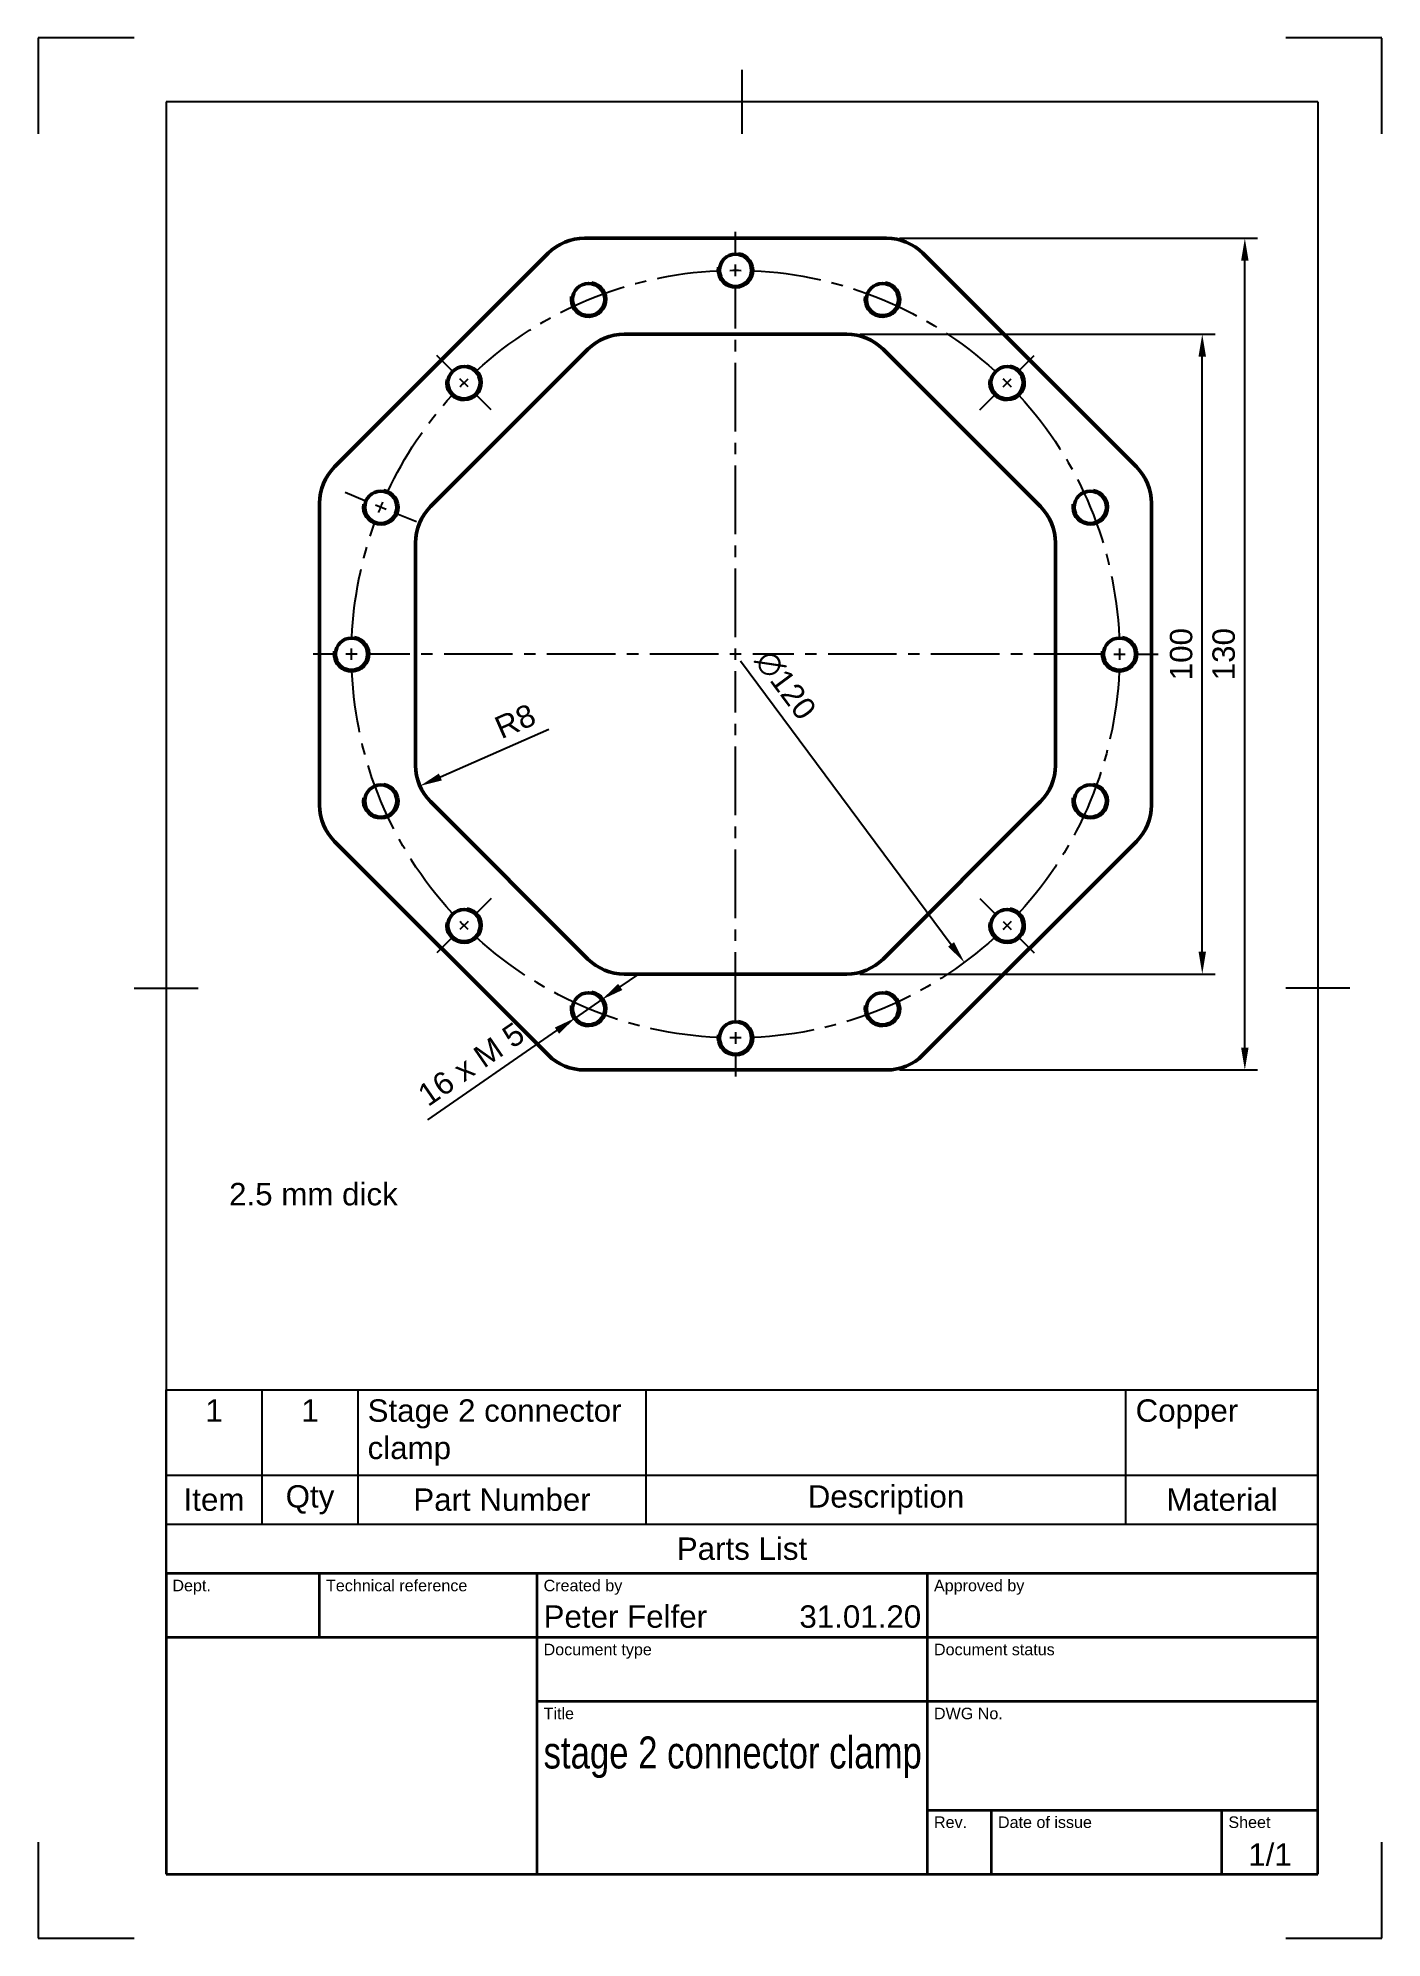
# Model space of a CAD drawing. Header units: millimetres. Extents: x 0 to 210, y 0 to 297.
import ezdxf
from ezdxf.enums import TextEntityAlignment as Align

# ---------------------------------------------------------------- set-up
doc = ezdxf.new("R2010")
doc.units = ezdxf.units.MM
doc.header["$LTSCALE"] = 0.75
doc.linetypes.add('CENTER2', pattern=[28.575, 19.05, -3.175, 3.175, -3.175])
for name, color, linetype, lineweight in [('Border', 7, 'Continuous', 25), ('FD_Dimensions', 7, 'Continuous', 25), ('Notes', 7, 'Continuous', 25), ('Parts Lists', 7, 'Continuous', 25), ('Smart Centers', 7, 'CENTER2', 25), ('TitleBlock', 7, 'Continuous', 35), ('Visible', 7, 'Continuous', 50), ('Visible Narrow', 7, 'Continuous', 25)]:
    doc.layers.add(name, color=color, linetype=linetype, lineweight=lineweight)
doc.styles.add('FusionTitle', font='')
doc.styles.get("Standard").update_dxf_attribs({"font": 'arial.ttf'})
doc.styles.get('FusionTitle').set_extended_font_data('Arial Unicode MS')
doc.dimstyles.new('Dim-ISO-25', dxfattribs={"dimtxt": 3.5, "dimasz": 3.5, "dimexe": 2, "dimexo": 2, "dimgap": 1.5, "dimtad": 1, "dimzin": 12, "dimdsep": 46, "dimtxsty": 'Standard', "dimcen": 0, "dimazin": 3, "dimtp": 0.1, "dimtm": 0.1, "dimtfac": 0.714, "dimtmove": 0, "dimatfit": 3, "dimfxl": 1, "dimtzin": 12, "dimarcsym": 0})

# ---------------------------------------------------------------- blocks, each defined once
blk = doc.blocks.new('ISO_A4(P)_SHEET')
at = {"layer": 'Border'}
for p, q in [((15, 297), (0, 297)), ((0, 297), (0, 282)), ((210, 297), (195, 297)), ((210, 282), (210, 297)), ((110, 292), (110, 282)), ((200, 287), (20, 287)), ((20, 287), (20, 10)), ((200, 287), (200, 10)), ((15, 148.5), (25, 148.5)), ((205, 148.5), (195, 148.5)), ((0, 15), (0, 0)), ((210, 0), (210, 15)), ((20, 10), (200, 10)), ((0, 0), (15, 0)), ((195, 0), (210, 0))]:
    blk.add_line(p, q, dxfattribs=at)
blk = doc.blocks.new('ISO_TITLEBLOCK')
at = {"layer": 'TitleBlock'}
for p, q in [((0, 47), (-180, 47)), ((-180, 47), (-180, 0)), ((-156, 37), (-156, 47)), ((-122, 0), (-122, 47)), ((-61, 0), (-61, 47)), ((0, 0), (0, 47)), ((-180, 37), (0, 37)), ((-122, 27), (0, 27)), ((-61, 10), (0, 10)), ((-51, 0), (-51, 10)), ((-15, 0), (-15, 10)), ((-180, 0), (0, 0))]:
    blk.add_line(p, q, dxfattribs=at)
at = {"layer": 'TitleBlock', "style": 'FusionTitle'}
for s, p in [('Dept.', (-179, 46)), ('Technical reference', (-155, 46)), ('Created by', (-121, 46)), ('Approved by', (-60, 46)), ('Document type', (-121, 36)), ('Document status', (-60, 36)), ('Title', (-121, 26)), ('DWG No.', (-60, 26)), ('Rev.', (-60, 9)), ('Date of issue', (-50, 9)), ('Sheet', (-14, 9))]:
    blk.add_text(s, height=1.8, dxfattribs=at).set_placement(p, align=Align.TOP_LEFT)
for tag, p, height in [('DEPT', (-179, 38.5), 3.5), ('TECHNICAL_REFERENCE', (-155, 38.5), 3.5), ('CREATED_BY', (-121, 38.5), 3.5), ('APPROVED_BY', (-60, 38.5), 3.5), ('DOCUMENT_TYPE', (-121, 28.5), 3.5), ('DOCUMENT_STATUS', (-60, 28.5), 3.5), ('TITLE_1', (-121, 16.5), 5), ('TITLE_2', (-121, 9), 5), ('TITLE_3', (-121, 1.5), 5), ('DATE_OF_ISSUE', (-50, 1.5), 3.5)]:
    blk.add_attdef(tag, p, '', height=height, dxfattribs=at)
for tag, p in [('CREATED_DATE', (-62, 38.5)), ('APPROVED_DATE', (-1, 38.5))]:
    blk.add_attdef(tag, text='', height=3.5, dxfattribs=at).set_placement(p, align=Align.RIGHT)
for tag, height, p in [('DRAWING_NUMBER', 5, (-30.5, 16.6)), ('REV', 3.5, (-56, 3.1)), ('SHEET', 3.5, (-7.5, 3.1))]:
    blk.add_attdef(tag, text='', height=height, dxfattribs=at).set_placement(p, align=Align.MIDDLE)
blk = doc.blocks.new('*T4')
at = {"layer": 'Parts Lists', "color": 0, "linetype": 'ByBlock', "lineweight": -2, "transparency": 16777216}
for p, q in [((0, 28.698045), (180, 28.698045)), ((0, 0), (0, 28.698045)), ((15, 7.666667), (15, 28.698045)), ((30, 7.666667), (30, 28.698045)), ((75, 7.666667), (75, 28.698045)), ((150, 7.666667), (150, 28.698045)), ((180, 0), (180, 28.698045)), ((0, 15.333333), (180, 15.333333)), ((0, 7.666667), (180, 7.666667)), ((0, 0), (180, 0))]:
    blk.add_line(p, q, dxfattribs=at)
at = {"layer": 'Parts Lists', "color": 0, "transparency": 16777216, "char_height": 3.5}
for s, insert, width, attachment_point in [('1', (7.5, 27.198045), 12, 2), ('1', (22.5, 27.198045), 12, 2), ('Stage 2 connector clamp', (31.5, 27.198045), 42, 1), ('Copper', (151.5, 27.198045), 27, 1), ('Item', (7.5, 11.5), 12, 5), ('Qty', (22.5, 11.5), 12, 5), ('Part Number', (52.5, 11.5), 42, 5), ('Description', (112.5, 11.5), 72, 5), ('Material', (165, 11.5), 27, 5), ('Parts List', (90, 3.833333), 177, 5)]:
    blk.add_mtext(s, dxfattribs=dict(at, insert=insert, width=width, attachment_point=attachment_point))
blk = doc.blocks.new('*U5')
at = {"layer": 'Smart Centers', "color": 0, "ltscale": 0.75, "transparency": 16777216}
for p, q in [((-57.907759, 23.986179), (-60.989307, 25.262598)), ((-49.876237, 20.659414), (-52.957785, 21.935833))]:
    blk.add_line(p, q, dxfattribs=at)
at = {"layer": 'Smart Centers', "color": 0, "linetype": 'Continuous', "ltscale": 0.75, "transparency": 16777216}
blk.add_line((-54.607776, 22.619282), (-56.257768, 23.30273), dxfattribs=at)
at = {"layer": 'Smart Centers', "color": 0, "linetype": 'Continuous', "ltscale": 0.75, "transparency": 16777216, "extrusion": (0, 0, -1)}
blk.add_arc((0, 0), 60, 21.64727, 23.35273, dxfattribs=at)
blk = doc.blocks.new('*U6')
at = {"layer": 'Smart Centers', "color": 0, "ltscale": 0.75, "transparency": 16777216}
for p, q in [((-44.32068, 44.32068), (-46.679195, 46.679195)), ((-38.173619, 38.173619), (-40.532134, 40.532134))]:
    blk.add_line(p, q, dxfattribs=at)
at = {"layer": 'Smart Centers', "color": 0, "linetype": 'Continuous', "ltscale": 0.75, "transparency": 16777216}
blk.add_line((-41.794983, 41.794983), (-43.057831, 43.057831), dxfattribs=at)
at = {"layer": 'Smart Centers', "color": 0, "linetype": 'Continuous', "ltscale": 0.75, "transparency": 16777216, "extrusion": (0, 0, -1)}
blk.add_arc((0, 0), 60, 44.14727, 45.85273, dxfattribs=at)
blk = doc.blocks.new('*U7')
at = {"layer": 'Smart Centers', "color": 0, "ltscale": 0.75, "transparency": 16777216}
blk.add_line((-62.678906, 0), (-66.01435, 0), dxfattribs=at)
at = {"layer": 'Smart Centers', "color": 0, "linetype": 'Continuous', "ltscale": 0.75, "transparency": 16777216}
blk.add_line((-59.107031, 0), (-60.892969, 0), dxfattribs=at)
at = {"layer": 'Smart Centers', "color": 0, "linetype": 'Continuous', "ltscale": 0.75, "transparency": 16777216, "extrusion": (0, 0, -1)}
blk.add_arc((0, 0), 60, 359.14727, 0.85273, dxfattribs=at)
blk = doc.blocks.new('*U8')
at = {"layer": 'Smart Centers', "color": 0, "ltscale": 0.75, "transparency": 16777216}
blk.add_line((0, 62.678906), (0, 66.01435), dxfattribs=at)
at = {"layer": 'Smart Centers', "color": 0, "linetype": 'Continuous', "ltscale": 0.75, "transparency": 16777216}
blk.add_line((0, 59.107031), (0, 60.892969), dxfattribs=at)
at = {"layer": 'Smart Centers', "color": 0, "linetype": 'Continuous', "ltscale": 0.75, "transparency": 16777216, "extrusion": (0, 0, -1)}
blk.add_arc((0, 0), 60, 89.14727, 90.85273, dxfattribs=at)
blk = doc.blocks.new('*U9')
at = {"layer": 'Smart Centers', "color": 0, "ltscale": 0.75, "transparency": 16777216}
for p, q in [((44.32068, 44.32068), (46.679195, 46.679195)), ((38.173619, 38.173619), (40.532134, 40.532134))]:
    blk.add_line(p, q, dxfattribs=at)
at = {"layer": 'Smart Centers', "color": 0, "linetype": 'Continuous', "ltscale": 0.75, "transparency": 16777216}
blk.add_line((41.794983, 41.794983), (43.057831, 43.057831), dxfattribs=at)
at = {"layer": 'Smart Centers', "color": 0, "linetype": 'Continuous', "ltscale": 0.75, "transparency": 16777216, "extrusion": (0, 0, -1)}
blk.add_arc((0, 0), 60, 134.14727, 135.85273, dxfattribs=at)
blk = doc.blocks.new('*U10')
at = {"layer": 'Smart Centers', "color": 0, "linetype": 'Continuous', "ltscale": 0.75, "transparency": 16777216}
blk.add_line((59.107031, 0), (60.892969, 0), dxfattribs=at)
at = {"layer": 'Smart Centers', "color": 0, "ltscale": 0.75, "transparency": 16777216}
blk.add_line((62.678906, 0), (66.01435, 0), dxfattribs=at)
at = {"layer": 'Smart Centers', "color": 0, "linetype": 'Continuous', "ltscale": 0.75, "transparency": 16777216, "extrusion": (0, 0, -1)}
blk.add_arc((0, 0), 60, 179.14727, 180.85273, dxfattribs=at)
blk = doc.blocks.new('*U11')
at = {"layer": 'Smart Centers', "color": 0, "ltscale": 0.75, "transparency": 16777216}
for p, q in [((38.173619, -38.173619), (40.532134, -40.532134)), ((44.32068, -44.32068), (46.679195, -46.679195))]:
    blk.add_line(p, q, dxfattribs=at)
at = {"layer": 'Smart Centers', "color": 0, "linetype": 'Continuous', "ltscale": 0.75, "transparency": 16777216}
blk.add_line((41.794983, -41.794983), (43.057831, -43.057831), dxfattribs=at)
at = {"layer": 'Smart Centers', "color": 0, "linetype": 'Continuous', "ltscale": 0.75, "transparency": 16777216, "extrusion": (0, 0, -1)}
blk.add_arc((0, 0), 60, 224.14727, 225.85273, dxfattribs=at)
blk = doc.blocks.new('*U12')
at = {"layer": 'Smart Centers', "color": 0, "linetype": 'Continuous', "ltscale": 0.75, "transparency": 16777216}
blk.add_line((0, -59.107031), (0, -60.892969), dxfattribs=at)
at = {"layer": 'Smart Centers', "color": 0, "ltscale": 0.75, "transparency": 16777216}
blk.add_line((0, -62.678906), (0, -66.01435), dxfattribs=at)
at = {"layer": 'Smart Centers', "color": 0, "linetype": 'Continuous', "ltscale": 0.75, "transparency": 16777216, "extrusion": (0, 0, -1)}
blk.add_arc((0, 0), 60, 269.14727, 270.85273, dxfattribs=at)
blk = doc.blocks.new('*U13')
at = {"layer": 'Smart Centers', "color": 0, "ltscale": 0.75, "transparency": 16777216}
for p, q in [((-38.173619, -38.173619), (-40.532134, -40.532134)), ((-44.32068, -44.32068), (-46.679195, -46.679195))]:
    blk.add_line(p, q, dxfattribs=at)
at = {"layer": 'Smart Centers', "color": 0, "linetype": 'Continuous', "ltscale": 0.75, "transparency": 16777216}
blk.add_line((-41.794983, -41.794983), (-43.057831, -43.057831), dxfattribs=at)
at = {"layer": 'Smart Centers', "color": 0, "linetype": 'Continuous', "ltscale": 0.75, "transparency": 16777216, "extrusion": (0, 0, -1)}
blk.add_arc((0, 0), 60, 314.14727, 315.85273, dxfattribs=at)
blk = doc.blocks.new('*U14')
at = {"layer": 'Smart Centers', "color": 0, "ltscale": 0.75, "transparency": 16777216}
for p, q in [((0, 2.678906), (0, 57.321094)), ((-2.678906, 0), (-57.321094, 0)), ((57.321094, 0), (2.678906, 0)), ((0, -57.321094), (0, -2.678906))]:
    blk.add_line(p, q, dxfattribs=at)
at = {"layer": 'Smart Centers', "color": 0, "linetype": 'Continuous', "ltscale": 0.75, "transparency": 16777216}
for p, q in [((0.892969, 0), (-0.892969, 0)), ((0, -0.892969), (0, 0.892969))]:
    blk.add_line(p, q, dxfattribs=at)
blk = doc.blocks.new('*U15')
at = {"layer": 'Smart Centers', "color": 0, "ltscale": 0.75, "transparency": 16777216, "extrusion": (0, 0, -1)}
for start, end in [(47.5584, 87.4416), (92.5584, 132.4416), (25.0584, 42.4416), (137.5584, 177.4416), (2.5584, 19.9416), (317.5584, 357.4416), (182.5584, 222.4416), (272.5584, 312.4416), (227.5584, 267.4416)]:
    blk.add_arc((0, 0), 60, start, end, dxfattribs=at)
at = {"layer": 'Smart Centers', "color": 0, "ltscale": 0.75, "transparency": 16777216}
for name in ['*U8', '*U14', '*U6', '*U9', '*U5', '*U7', '*U10', '*U13', '*U11', '*U12']:
    blk.add_blockref(name, (0, 0), dxfattribs=at)
blk = doc.blocks.new('*D21')
at = {"layer": 'Defpoints', "color": 0, "transparency": 16777216}
for p in [(73.232455, 248.867303), (144.747379, 152.505403)]:
    blk.add_point(p, dxfattribs=at)
at = {"layer": 'FD_Dimensions', "lineweight": -2, "transparency": 16777216}
blk.add_line((109.758811, 199.650316), (142.661527, 155.315958), dxfattribs=at)
at = {"layer": 'FD_Dimensions', "transparency": 16777216}
blk.add_solid([(143.129953, 155.6636), (142.193101, 154.968316), (144.747379, 152.505403)], dxfattribs=at)
at = {"layer": 'FD_Dimensions', "color": 0, "transparency": 16777216, "insert": (116.806264, 195.834063), "char_height": 3.5, "attachment_point": 5, "rotation": 306.58094244}
blk.add_mtext('∅120', dxfattribs=at)
blk = doc.blocks.new('*D22')
at = {"layer": 'Defpoints', "color": 0, "transparency": 16777216}
for p in [(132.60009, 265.686353), (188.566585, 265.686353), (132.60009, 135.686353)]:
    blk.add_point(p, dxfattribs=at)
at = {"layer": 'FD_Dimensions', "lineweight": -2, "transparency": 16777216}
for p, q in [((134.60009, 265.686353), (190.566585, 265.686353)), ((188.566585, 139.186353), (188.566585, 262.186353)), ((134.60009, 135.686353), (190.566585, 135.686353))]:
    blk.add_line(p, q, dxfattribs=at)
at = {"layer": 'FD_Dimensions', "transparency": 16777216}
for points in [[(187.983251, 262.186353), (189.149918, 262.186353), (188.566585, 265.686353)], [(187.983251, 139.186353), (189.149918, 139.186353), (188.566585, 135.686353)]]:
    blk.add_solid(points, dxfattribs=at)
at = {"layer": 'FD_Dimensions', "color": 0, "transparency": 16777216, "insert": (185.278385, 200.686353), "char_height": 3.5, "attachment_point": 5, "rotation": 90}
blk.add_mtext('130', dxfattribs=at)
blk = doc.blocks.new('*D23')
at = {"layer": 'Defpoints', "color": 0, "transparency": 16777216}
for p in [(126.386887, 250.686353), (181.916723, 250.686353), (126.386887, 150.686353)]:
    blk.add_point(p, dxfattribs=at)
at = {"layer": 'FD_Dimensions', "lineweight": -2, "transparency": 16777216}
for p, q in [((128.386887, 250.686353), (183.916723, 250.686353)), ((181.916723, 154.186353), (181.916723, 247.186353)), ((128.386887, 150.686353), (183.916723, 150.686353))]:
    blk.add_line(p, q, dxfattribs=at)
at = {"layer": 'FD_Dimensions', "transparency": 16777216}
for points in [[(181.33339, 247.186353), (182.500057, 247.186353), (181.916723, 250.686353)], [(181.33339, 154.186353), (182.500057, 154.186353), (181.916723, 150.686353)]]:
    blk.add_solid(points, dxfattribs=at)
at = {"layer": 'FD_Dimensions', "color": 0, "transparency": 16777216, "insert": (178.629718, 200.686353), "char_height": 3.5, "attachment_point": 5, "rotation": 90}
blk.add_mtext('100', dxfattribs=at)
blk = doc.blocks.new('*D24')
at = {"layer": 'Defpoints', "color": 0, "transparency": 16777216}
for p in [(88.098855, 146.680917), (83.958967, 143.826245)]:
    blk.add_point(p, dxfattribs=at)
at = {"layer": 'FD_Dimensions', "lineweight": -2, "transparency": 16777216}
for p, q in [((90.980237, 148.667783), (93.86162, 150.654649)), ((88.098855, 146.680917), (83.958967, 143.826245)), ((60.889096, 127.918345), (81.077585, 141.839379))]:
    blk.add_line(p, q, dxfattribs=at)
at = {"layer": 'FD_Dimensions', "transparency": 16777216}
for points in [[(90.649093, 149.148013), (91.311382, 148.187552), (88.098855, 146.680917)], [(80.746441, 142.319609), (81.408729, 141.359148), (83.958967, 143.826245)]]:
    blk.add_solid(points, dxfattribs=at)
at = {"layer": 'FD_Dimensions', "color": 0, "transparency": 16777216, "insert": (67.676695, 136.591463), "char_height": 3.5, "attachment_point": 5, "rotation": 34.58832669}
blk.add_mtext('16 x M 5', dxfattribs=at)
blk = doc.blocks.new('*D25')
at = {"layer": 'Defpoints', "color": 0, "transparency": 16777216}
for p in [(74.315627, 186.504033), (66.989917, 183.289383)]:
    blk.add_point(p, dxfattribs=at)
at = {"layer": 'FD_Dimensions', "lineweight": -2, "transparency": 16777216}
blk.add_line((79.838884, 188.927735), (62.869205, 181.481142), dxfattribs=at)
at = {"layer": 'FD_Dimensions', "transparency": 16777216}
blk.add_solid([(62.634804, 182.015309), (63.103607, 180.946976), (59.664207, 180.074733)], dxfattribs=at)
at = {"layer": 'FD_Dimensions', "color": 0, "transparency": 16777216, "insert": (74.557101, 190.199552), "char_height": 3.5, "attachment_point": 5, "rotation": 23.69268959}
blk.add_mtext('R8', dxfattribs=at)

msp = doc.modelspace()

# ---------------------------------------------------------------- linework, layer by layer
at = {"layer": 'Visible', "extrusion": (-1e-16, -1, 0)}
for p, q in [((132.60009, 265.686353), (85.379744, 265.686353)), ((79.72289, 263.343207), (46.333063, 229.95338)), ((171.646771, 229.95338), (138.256944, 263.343207)), ((91.592947, 250.686353), (126.386887, 250.686353)), ((61.333063, 223.740177), (85.936093, 248.343207)), ((132.043741, 248.343207), (156.646771, 223.740177)), ((43.989917, 224.296526), (43.989917, 177.07618)), ((173.989917, 177.07618), (173.989917, 224.296526)), ((58.989917, 183.289383), (58.989917, 218.083322)), ((158.989917, 218.083322), (158.989917, 183.289383)), ((85.936093, 153.029498), (61.333063, 177.632529)), ((156.646771, 177.632529), (132.043741, 153.029498)), ((46.333063, 171.419325), (79.72289, 138.029498)), ((138.256944, 138.029498), (171.646771, 171.419325)), ((126.386887, 150.686353), (91.592947, 150.686353)), ((85.379744, 135.686353), (132.60009, 135.686353))]:
    msp.add_line(p, q, dxfattribs=at)
at = {"layer": 'Visible', "extrusion": (0, 0, -1)}
for centre in [(-108.989917, 260.686353), (-86.028911, 256.119125), (-131.950923, 256.119125), (-66.56351, 243.11276), (-151.416324, 243.11276), (-53.557145, 223.647359), (-164.422689, 223.647359), (-48.989917, 200.686353), (-168.989917, 200.686353), (-53.557145, 177.725347), (-164.422689, 177.725347), (-66.56351, 158.259946), (-151.416324, 158.259946), (-86.028911, 145.253581), (-131.950923, 145.253581), (-108.989917, 140.686353)]:
    msp.add_circle(centre, 2.51435, dxfattribs=at)
for centre, start, end in [((-85.379744, 257.686353), 45, 90), ((-132.60009, 257.686353), 90, 135), ((-51.989917, 224.296526), 0, 45), ((-165.989917, 224.296526), 135, 180), ((-51.989917, 177.07618), 315, 0), ((-165.989917, 177.07618), 180, 225), ((-85.379744, 143.686353), 270, 315), ((-132.60009, 143.686353), 225, 270)]:
    msp.add_arc(centre, 8, start, end, dxfattribs=at)
at = {"layer": 'Visible'}
for centre, start, end in [((91.592947, 242.686353), 90, 135), ((126.386887, 242.686353), 45, 90), ((66.989917, 218.083322), 135, 180), ((150.989917, 218.083322), 0, 45), ((66.989917, 183.289383), 180, 225), ((150.989917, 183.289383), 315, 0), ((91.592947, 158.686353), 225, 270), ((126.386887, 158.686353), 270, 315)]:
    msp.add_arc(centre, 8, start, end, dxfattribs=at)
at = {"layer": 'Visible Narrow', "extrusion": (0, 0, -1)}
for centre in [(-108.989917, 260.686353), (-86.028911, 256.119125), (-131.950923, 256.119125), (-66.56351, 243.11276), (-151.416324, 243.11276), (-53.557145, 223.647359), (-164.422689, 223.647359), (-48.989917, 200.686353), (-168.989917, 200.686353), (-53.557145, 177.725347), (-164.422689, 177.725347), (-66.56351, 158.259946), (-151.416324, 158.259946), (-86.028911, 145.253581), (-131.950923, 145.253581), (-108.989917, 140.686353)]:
    msp.add_arc(centre, 2.79805, 100, 10, dxfattribs=at)

# ---------------------------------------------------------------- block references
msp.add_blockref('*T4', (20, 57))
at = {"layer": 'Border'}
msp.add_blockref('ISO_A4(P)_SHEET', (0, 0), dxfattribs=at)
at = {"layer": 'Smart Centers', "ltscale": 0.75}
msp.add_blockref('*U15', (108.989917, 200.686353), dxfattribs=at)
at = {"layer": 'TitleBlock'}
ref = msp.add_blockref('ISO_TITLEBLOCK', (200, 10), dxfattribs=at)
ref.add_attrib('CREATED_DATE', '31.01.20', dxfattribs={"height": 3.5, "style": 'FusionTitle'}).set_placement((138, 48.5), align=Align.RIGHT)
ref.add_attrib('SHEET', '1/1', dxfattribs={"height": 3.5, "style": 'FusionTitle'}).set_placement((192.5, 13.1), align=Align.MIDDLE)
ref.add_attrib('TITLE_1', 'stage 2 connector clamp', (79, 26.5), dxfattribs={"height": 5, "style": 'FusionTitle', "width": 0.776618})
ref.add_attrib('CREATED_BY', 'Peter Felfer', (79, 48.5), dxfattribs={"height": 3.5, "style": 'FusionTitle'})

# ---------------------------------------------------------------- texts
at = {"layer": 'Notes', "insert": (29.856573, 118.030261), "char_height": 3.5, "attachment_point": 1}
msp.add_mtext_dynamic_manual_height_columns('2.5 mm dick', width=33.91429, gutter_width=17.5, heights=[0], dxfattribs=at)

# ---------------------------------------------------------------- dimensions: what is measured, and where the dimension line sits
at = {"layer": 'FD_Dimensions'}
dim = msp.add_linear_dim(base=(188.566585, 265.686353), p1=(132.60009, 135.686353), p2=(132.60009, 265.686353), angle=90, dimstyle='Dim-ISO-25', override={"dimlfac": 1, "dimclrd": 256, "dimclre": 256}, dxfattribs=at)
dim.commit()
dim.dimension.update_dxf_attribs({"geometry": '*D22', "text_midpoint": (185.278385, 200.686353)})
dim = msp.add_aligned_dim(p1=(126.386887, 150.686353), p2=(126.386887, 250.686353), distance=-55.529836, dimstyle='Dim-ISO-25', override={"dimlfac": 1, "dimclrd": 256, "dimclre": 256}, dxfattribs=at)
dim.commit()
dim.dimension.update_dxf_attribs({"geometry": '*D23', "text_midpoint": (178.629718, 200.686353)})
dim = msp.add_diameter_dim_2p(p1=(73.232455, 248.867303), p2=(144.747379, 152.505403), dimstyle='Dim-ISO-25', override={"dimlfac": 1, "dimclrd": 256, "dimclre": 256}, dxfattribs=at)
dim.commit()
dim.dimension.update_dxf_attribs({"geometry": '*D21', "text_midpoint": (114.088143, 193.816811), "dimtype": 163})
dim = msp.add_radius_dim(center=(66.989917, 183.289383), mpoint=(74.315627, 186.504033), dimstyle='Dim-ISO-25', override={"dimlfac": 1, "dimse1": 1, "dimclrd": 256, "dimclre": 256}, dxfattribs=at)
dim.commit()
dim.dimension.update_dxf_attribs({"geometry": '*D25', "text_midpoint": (75.877922, 187.189596), "dimtype": 164})
dim = msp.add_diameter_dim_2p(p1=(88.098855, 146.680917), p2=(83.958967, 143.826245), text='16 x M 5', dimstyle='Dim-ISO-25', override={"dimlfac": 1, "dimclrd": 256, "dimclre": 256}, dxfattribs=at)
dim.commit()
dim.dimension.update_dxf_attribs({"geometry": '*D24', "text_midpoint": (69.542649, 133.885429), "dimtype": 163})

doc.saveas('drawing.dxf')
